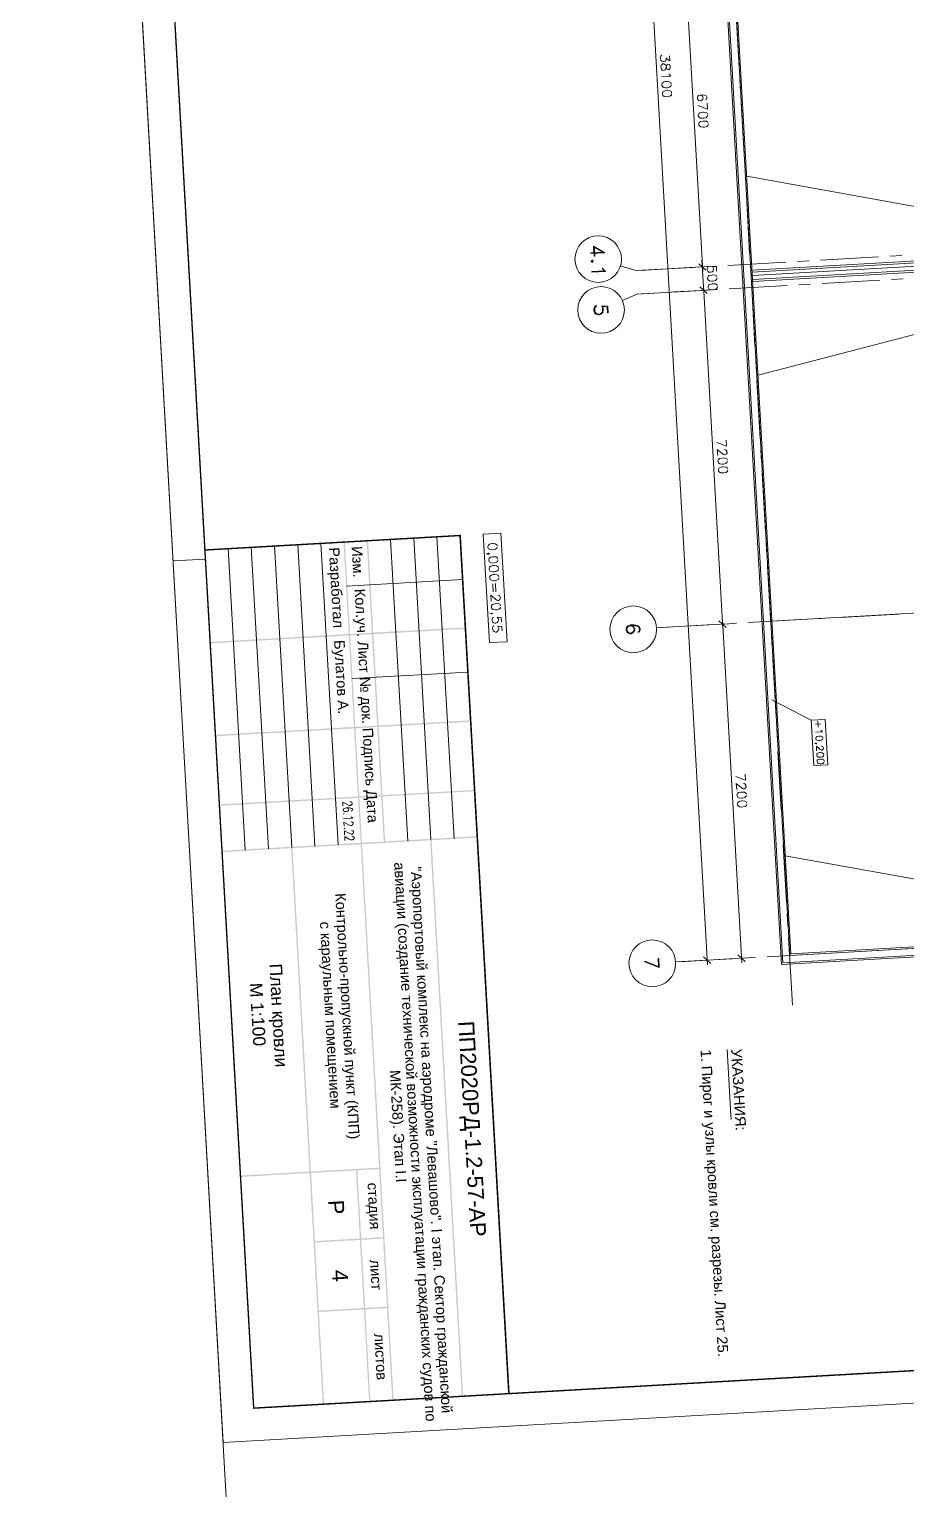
# Model space of a CAD drawing. Header units: metres. Extents: x 107714.2 to 107732.3, y 110797.9 to 110846.2.
# Drawn here: x 107716.81943 to 107716.82687, y 110843.47435 to 110843.48672 of the extents above; entities that cross this region are included whole.
import ezdxf

# ---------------------------------------------------------------- set-up
doc = ezdxf.new("R2010")
doc.units = ezdxf.units.M
doc.linetypes.add('_ШПТ__20_т__2_5__Линия сетки', pattern=[25, 20, -2.5, 0, -2.5])
doc.linetypes.add('CENTER', pattern=[50.8, 31.75, -6.35, 6.35, -6.35])
for name, color, linetype in [('PDF _Геометрия', 7, 'Continuous'), ('PDF _Сплошная заливка', 7, 'Continuous'), ('PDF _Текст', 7, 'Continuous')]:
    doc.layers.add(name, color=color, linetype=linetype)
doc.layers.add('ОСИ', color=251, linetype='CENTER', lineweight=18)
doc.styles.add('PDF Arial', font='arial.ttf')

msp = doc.modelspace()

# ---------------------------------------------------------------- linework, layer by layer
at = {"layer": 'PDF _Геометрия', "lineweight": 18}
for points in [[(107716.819751, 110843.498096), (107716.821078, 110843.47475), (107716.837585, 110843.475689), (107716.836258, 110843.499034)], [(107716.824864, 110843.486412), (107716.82486, 110843.486424), (107716.824853, 110843.486427), (107716.824845, 110843.486426), (107716.824838, 110843.486423), (107716.824834, 110843.486416), (107716.824831, 110843.4864), (107716.824829, 110843.486389), (107716.824821, 110843.48638), (107716.824814, 110843.486376), (107716.824803, 110843.486375), (107716.824796, 110843.486378), (107716.82479, 110843.486383), (107716.824787, 110843.486393), (107716.824786, 110843.486408), (107716.824788, 110843.48642), (107716.824793, 110843.486423), (107716.8248, 110843.486429), (107716.824811, 110843.486429), (107716.824818, 110843.486425), (107716.824827, 110843.486419), (107716.824831, 110843.486407), (107716.824835, 110843.486392), (107716.82484, 110843.486386), (107716.824847, 110843.486381), (107716.824856, 110843.486382), (107716.824862, 110843.486387), (107716.824865, 110843.486397)], [(107716.824873, 110843.486259), (107716.824869, 110843.486271), (107716.824857, 110843.486277), (107716.824838, 110843.486281), (107716.824826, 110843.48628), (107716.824808, 110843.486274), (107716.824797, 110843.486267), (107716.824794, 110843.486255), (107716.824795, 110843.486248), (107716.824799, 110843.486237), (107716.824811, 110843.486229), (107716.824829, 110843.486227), (107716.824841, 110843.486227), (107716.824859, 110843.486232), (107716.82487, 110843.486241), (107716.824873, 110843.486253)], [(107716.824877, 110843.486184), (107716.824873, 110843.486196), (107716.824861, 110843.486202), (107716.824842, 110843.486206), (107716.824831, 110843.486205), (107716.824813, 110843.486199), (107716.824801, 110843.486192), (107716.824799, 110843.48618), (107716.824799, 110843.486173), (107716.824803, 110843.486162), (107716.824815, 110843.486154), (107716.824834, 110843.486152), (107716.824845, 110843.486153), (107716.824863, 110843.486157), (107716.824875, 110843.486166), (107716.824877, 110843.486178)], [(107716.825183, 110843.486001), (107716.825177, 110843.486013), (107716.825167, 110843.486019), (107716.825147, 110843.486021), (107716.825137, 110843.486021), (107716.825117, 110843.486016), (107716.825107, 110843.486009), (107716.825103, 110843.485997), (107716.825103, 110843.485989), (107716.825109, 110843.485979), (107716.825119, 110843.485971), (107716.82514, 110843.485969), (107716.82515, 110843.485969), (107716.825169, 110843.485974), (107716.825179, 110843.485983), (107716.825183, 110843.485993)], [(107716.825187, 110843.485927), (107716.825181, 110843.485938), (107716.825171, 110843.485944), (107716.825151, 110843.485946), (107716.825141, 110843.485946), (107716.825121, 110843.485941), (107716.825111, 110843.485934), (107716.825107, 110843.485922), (107716.825108, 110843.485914), (107716.825113, 110843.485904), (107716.825124, 110843.485896), (107716.825144, 110843.485894), (107716.825154, 110843.485895), (107716.825174, 110843.485899), (107716.825183, 110843.485908), (107716.825188, 110843.485918)], [(107716.825261, 110843.484622), (107716.825256, 110843.484633), (107716.825245, 110843.484639), (107716.825225, 110843.484642), (107716.825215, 110843.484641), (107716.825195, 110843.484637), (107716.825186, 110843.484629), (107716.825181, 110843.484617), (107716.825182, 110843.484609), (107716.825187, 110843.484599), (107716.825198, 110843.484592), (107716.825218, 110843.484589), (107716.825228, 110843.48459), (107716.825248, 110843.484595), (107716.825257, 110843.484603), (107716.825262, 110843.484614)], [(107716.825265, 110843.484547), (107716.82526, 110843.484558), (107716.825249, 110843.484565), (107716.825229, 110843.484567), (107716.825219, 110843.484566), (107716.825199, 110843.484562), (107716.82519, 110843.484554), (107716.825186, 110843.484543), (107716.825186, 110843.484534), (107716.825192, 110843.484525), (107716.825202, 110843.484517), (107716.825222, 110843.484515), (107716.825232, 110843.484515), (107716.825252, 110843.48452), (107716.825261, 110843.484529), (107716.825266, 110843.484539)], [(107716.825349, 110843.483071), (107716.825344, 110843.483083), (107716.825333, 110843.483089), (107716.825313, 110843.483091), (107716.825303, 110843.48309), (107716.825283, 110843.483086), (107716.825274, 110843.483079), (107716.825269, 110843.483067), (107716.82527, 110843.483058), (107716.825275, 110843.483049), (107716.825286, 110843.483041), (107716.825306, 110843.483039), (107716.825316, 110843.483039), (107716.825336, 110843.483044), (107716.825345, 110843.483053), (107716.82535, 110843.483063)], [(107716.825354, 110843.482996), (107716.825348, 110843.483008), (107716.825338, 110843.483014), (107716.825317, 110843.483016), (107716.825307, 110843.483015), (107716.825288, 110843.483011), (107716.825278, 110843.483004), (107716.825274, 110843.482992), (107716.825274, 110843.482983), (107716.82528, 110843.482974), (107716.82529, 110843.482966), (107716.82531, 110843.482964), (107716.82532, 110843.482964), (107716.82534, 110843.482969), (107716.82535, 110843.482978), (107716.825354, 110843.482988)], [(107716.82551, 110843.480241), (107716.825505, 110843.480252), (107716.825494, 110843.480258), (107716.825474, 110843.48026), (107716.825464, 110843.48026), (107716.825444, 110843.480255), (107716.825435, 110843.480248), (107716.82543, 110843.480236), (107716.825431, 110843.480228), (107716.825436, 110843.480218), (107716.825447, 110843.48021), (107716.825467, 110843.480208), (107716.825477, 110843.480209), (107716.825497, 110843.480213), (107716.825506, 110843.480222), (107716.825511, 110843.480232)], [(107716.825514, 110843.480166), (107716.825509, 110843.480177), (107716.825498, 110843.480183), (107716.825478, 110843.480185), (107716.825468, 110843.480185), (107716.825449, 110843.48018), (107716.825439, 110843.480173), (107716.825435, 110843.480161), (107716.825435, 110843.480153), (107716.825441, 110843.480143), (107716.825451, 110843.480136), (107716.825471, 110843.480133), (107716.825481, 110843.480134), (107716.825501, 110843.480138), (107716.825511, 110843.480147), (107716.825515, 110843.480158)]]:
    msp.add_lwpolyline(points, close=True, dxfattribs=at)
at = {"layer": 'PDF _Геометрия', "lineweight": 0, "const_width": 0.0000117}
msp.add_lwpolyline([(107716.820069, 110843.497327), (107716.821336, 110843.47504), (107716.837295, 110843.475947), (107716.836029, 110843.498234)], close=True, dxfattribs=at)
at = {"layer": 'PDF _Геометрия', "lineweight": 13}
for points in [[(107716.834526, 110843.494464), (107716.835385, 110843.479345), (107716.825809, 110843.4788), (107716.82495, 110843.493919)], [(107716.834515, 110843.49445), (107716.835373, 110843.479356), (107716.82582, 110843.478813), (107716.824962, 110843.493907)], [(107716.834458, 110843.494388), (107716.83531, 110843.479412), (107716.825877, 110843.478876), (107716.825025, 110843.493852)], [(107716.834448, 110843.494376), (107716.835297, 110843.479423), (107716.825888, 110843.478888), (107716.825038, 110843.493841)], [(107716.824212, 110843.484761), (107716.824206, 110843.484766), (107716.824201, 110843.484765), (107716.824195, 110843.48476), (107716.824195, 110843.484755), (107716.824202, 110843.484749), (107716.824207, 110843.484749), (107716.824212, 110843.484756)], [(107716.824207, 110843.484761), (107716.824202, 110843.48476), (107716.824202, 110843.484755), (107716.824207, 110843.484756)], [(107716.825168, 110843.484682), (107716.825106, 110843.484737)], [(107716.8242, 110843.484665), (107716.8242, 110843.48467), (107716.824307, 110843.484676), (107716.824296, 110843.484687), (107716.824289, 110843.484699), (107716.824295, 110843.484699), (107716.824301, 110843.484688), (107716.824318, 110843.484672)], [(107716.825117, 110843.48454), (107716.825179, 110843.484485)], [(107716.823431, 110843.482455), (107716.823484, 110843.481534), (107716.823334, 110843.481526), (107716.823281, 110843.482446)], [(107716.823399, 110843.482346), (107716.823395, 110843.482356), (107716.823383, 110843.482363), (107716.823364, 110843.482366), (107716.823353, 110843.482365), (107716.823335, 110843.482361), (107716.823324, 110843.482352), (107716.823321, 110843.482342), (107716.823321, 110843.482333), (107716.823325, 110843.482322), (107716.823337, 110843.482316), (107716.823356, 110843.482313), (107716.823367, 110843.482314), (107716.823386, 110843.482319), (107716.823397, 110843.482326), (107716.823399, 110843.482338)], [(107716.823405, 110843.482233), (107716.823401, 110843.482244), (107716.823389, 110843.482252), (107716.823371, 110843.482254), (107716.823359, 110843.482254), (107716.823341, 110843.482249), (107716.82333, 110843.48224), (107716.823327, 110843.482228), (107716.823328, 110843.482222), (107716.823332, 110843.48221), (107716.823344, 110843.482204), (107716.823362, 110843.4822), (107716.823374, 110843.482201), (107716.823392, 110843.482207), (107716.823403, 110843.482214), (107716.823406, 110843.482226)], [(107716.82341, 110843.482158), (107716.823406, 110843.482169), (107716.823394, 110843.482177), (107716.823375, 110843.482179), (107716.823363, 110843.482179), (107716.823345, 110843.482174), (107716.823334, 110843.482165), (107716.823331, 110843.482154), (107716.823332, 110843.482147), (107716.823336, 110843.482135), (107716.823348, 110843.482129), (107716.823366, 110843.482125), (107716.823378, 110843.482126), (107716.823396, 110843.482132), (107716.823407, 110843.482139), (107716.82341, 110843.482151)], [(107716.823414, 110843.482083), (107716.82341, 110843.482095), (107716.823398, 110843.482102), (107716.823379, 110843.482104), (107716.823368, 110843.482104), (107716.82335, 110843.482099), (107716.823338, 110843.48209), (107716.823336, 110843.482079), (107716.823336, 110843.482072), (107716.82334, 110843.482061), (107716.823352, 110843.482055), (107716.823371, 110843.482051), (107716.823382, 110843.482051), (107716.8234, 110843.482057), (107716.823412, 110843.482065), (107716.823414, 110843.482076)], [(107716.823428, 110843.481837), (107716.823424, 110843.481848), (107716.823412, 110843.481854), (107716.823393, 110843.481857), (107716.823382, 110843.481856), (107716.823364, 110843.481852), (107716.823352, 110843.481844), (107716.82335, 110843.481832), (107716.82335, 110843.481824), (107716.823354, 110843.481814), (107716.823366, 110843.481807), (107716.823385, 110843.481804), (107716.823396, 110843.481805), (107716.823414, 110843.481809), (107716.823426, 110843.481818), (107716.823428, 110843.481828)], [(107716.825348, 110843.481686), (107716.824786, 110843.481654)], [(107716.825278, 110843.48171), (107716.82534, 110843.481655)], [(107716.826179, 110843.480876), (107716.8262, 110843.48049), (107716.826082, 110843.480484), (107716.82606, 110843.48087)], [(107716.826157, 110843.48072), (107716.826154, 110843.480728), (107716.826145, 110843.480734), (107716.826131, 110843.480735), (107716.826123, 110843.480735), (107716.826108, 110843.480732), (107716.8261, 110843.480725), (107716.826099, 110843.480717), (107716.826099, 110843.480712), (107716.826102, 110843.480703), (107716.82611, 110843.480699), (107716.826125, 110843.480696), (107716.826134, 110843.480697), (107716.826147, 110843.480701), (107716.826155, 110843.480706), (107716.826158, 110843.480715)], [(107716.826165, 110843.48058), (107716.826162, 110843.480588), (107716.826153, 110843.480593), (107716.826139, 110843.480595), (107716.826131, 110843.480595), (107716.826116, 110843.480591), (107716.826108, 110843.480585), (107716.826107, 110843.480577), (107716.826107, 110843.480572), (107716.82611, 110843.480564), (107716.826118, 110843.480557), (107716.826133, 110843.480555), (107716.826142, 110843.480555), (107716.826155, 110843.480559), (107716.826163, 110843.480567), (107716.826166, 110843.480575)], [(107716.826169, 110843.480524), (107716.826165, 110843.480532), (107716.826156, 110843.480538), (107716.826143, 110843.480539), (107716.826134, 110843.480538), (107716.826119, 110843.480536), (107716.826111, 110843.480529), (107716.82611, 110843.48052), (107716.826111, 110843.480515), (107716.826113, 110843.480507), (107716.826121, 110843.480501), (107716.826136, 110843.4805), (107716.826145, 110843.4805), (107716.826158, 110843.480503), (107716.826166, 110843.48051), (107716.826169, 110843.480519)], [(107716.822103, 110843.480074), (107716.822099, 110843.480077), (107716.822096, 110843.480073), (107716.822099, 110843.480072)], [(107716.822109, 110843.479952), (107716.822106, 110843.479954), (107716.822103, 110843.479952), (107716.822106, 110843.479949)]]:
    msp.add_lwpolyline(points, close=True, dxfattribs=at)
for points in [[(107716.824324, 110843.493852), (107716.82518, 110843.478796)], [(107716.824986, 110843.487382), (107716.82514, 110843.48467)], [(107716.825421, 110843.48689), (107716.825449, 110843.486399)], [(107716.825455, 110843.486301), (107716.82546, 110843.486202)], [(107716.825466, 110843.486104), (107716.825494, 110843.485613)], [(107716.825499, 110843.485515), (107716.825505, 110843.485417)], [(107716.825513, 110843.485478), (107716.828033, 110843.485025)], [(107716.82551, 110843.485319), (107716.825538, 110843.484826)], [(107716.834968, 110843.485217), (107716.825558, 110843.484682)], [(107716.834969, 110843.4852), (107716.825559, 110843.484666)], [(107716.834971, 110843.485171), (107716.825561, 110843.484636)], [(107716.834972, 110843.485139), (107716.825563, 110843.484604)], [(107716.834973, 110843.485122), (107716.825564, 110843.484587)], [(107716.824217, 110843.48488), (107716.824293, 110843.484834), (107716.824191, 110843.484828), (107716.824191, 110843.484822), (107716.82431, 110843.484828), (107716.824216, 110843.484885), (107716.824221, 110843.484802), (107716.824226, 110843.484802), (107716.824222, 110843.48488)], [(107716.825152, 110843.484454), (107716.825134, 110843.484768)], [(107716.825845, 110843.48475), (107716.825352, 110843.484722)], [(107716.826041, 110843.484761), (107716.825943, 110843.484756)], [(107716.82663, 110843.484795), (107716.826139, 110843.484767)], [(107716.826827, 110843.484806), (107716.826728, 110843.484801)], [(107716.825058, 110843.484706), (107716.824575, 110843.484678), (107716.824441, 110843.484719)], [(107716.824613, 110843.48468), (107716.825176, 110843.484712), (107716.824883, 110843.484696)], [(107716.825254, 110843.484717), (107716.825156, 110843.484711)], [(107716.825544, 110843.484728), (107716.82555, 110843.48463)], [(107716.826838, 110843.484608), (107716.82674, 110843.484603)], [(107716.825069, 110843.484508), (107716.824586, 110843.48448), (107716.824458, 110843.484424)], [(107716.824625, 110843.484482), (107716.825187, 110843.484514), (107716.824894, 110843.484498)], [(107716.825147, 110843.484552), (107716.825312, 110843.481643)], [(107716.825265, 110843.484519), (107716.825167, 110843.484513)], [(107716.825856, 110843.484552), (107716.825364, 110843.484524)], [(107716.825555, 110843.484532), (107716.825583, 110843.484041)], [(107716.826052, 110843.484563), (107716.825954, 110843.484558)], [(107716.826641, 110843.484597), (107716.826151, 110843.484569)], [(107716.824249, 110843.484309), (107716.824232, 110843.48432), (107716.824226, 110843.484336), (107716.824225, 110843.484353), (107716.824229, 110843.48437), (107716.82424, 110843.484377), (107716.82424, 110843.484382), (107716.824228, 110843.484376), (107716.824224, 110843.484369), (107716.824218, 110843.484352), (107716.824219, 110843.484336), (107716.824227, 110843.484319), (107716.824237, 110843.484308), (107716.824254, 110843.484304), (107716.824266, 110843.484305), (107716.824282, 110843.484311), (107716.824293, 110843.484323), (107716.824297, 110843.48434), (107716.824296, 110843.484357), (107716.82429, 110843.484373), (107716.824331, 110843.48437), (107716.824333, 110843.484321), (107716.824338, 110843.484321), (107716.824335, 110843.484376), (107716.824285, 110843.48438), (107716.824285, 110843.484373), (107716.824291, 110843.484363), (107716.824292, 110843.48434), (107716.824288, 110843.484323), (107716.824272, 110843.48431)], [(107716.824224, 110843.484359), (107716.824233, 110843.484377)], [(107716.828065, 110843.484431), (107716.825609, 110843.483792)], [(107716.824293, 110843.484335), (107716.824282, 110843.484318), (107716.824266, 110843.48431), (107716.824254, 110843.484309), (107716.824237, 110843.484315), (107716.824226, 110843.484331)], [(107716.825589, 110843.483943), (107716.825594, 110843.483845)], [(107716.8256, 110843.483746), (107716.825628, 110843.483254)], [(107716.825633, 110843.483156), (107716.825639, 110843.483058)], [(107716.825644, 110843.482959), (107716.825672, 110843.482469)], [(107716.823328, 110843.482277), (107716.823324, 110843.482282), (107716.823327, 110843.482285), (107716.823333, 110843.482282), (107716.823328, 110843.482277), (107716.823321, 110843.482276), (107716.823313, 110843.482281), (107716.823309, 110843.482284)], [(107716.825678, 110843.48237), (107716.825684, 110843.482272)], [(107716.825689, 110843.482174), (107716.825717, 110843.481681)], [(107716.835137, 110843.482242), (107716.825727, 110843.481707)], [(107716.823362, 110843.482025), (107716.823366, 110843.481957)], [(107716.823384, 110843.482026), (107716.823388, 110843.481958)], [(107716.823404, 110843.481929), (107716.823408, 110843.481929), (107716.823416, 110843.481926), (107716.82342, 110843.481923), (107716.823423, 110843.481915), (107716.823424, 110843.4819), (107716.823421, 110843.481893), (107716.823418, 110843.481888), (107716.82341, 110843.481884), (107716.823404, 110843.481884), (107716.823395, 110843.481887), (107716.823385, 110843.481894), (107716.823344, 110843.481929), (107716.823347, 110843.481877)], [(107716.823357, 110843.481769), (107716.823353, 110843.481772), (107716.823356, 110843.481776), (107716.823361, 110843.481773), (107716.823357, 110843.481769), (107716.82335, 110843.481769), (107716.823341, 110843.481772), (107716.823338, 110843.481775)], [(107716.826802, 110843.481768), (107716.826311, 110843.48174)], [(107716.823436, 110843.481702), (107716.823434, 110843.481739), (107716.8234, 110843.481742), (107716.823404, 110843.481737), (107716.823409, 110843.481727), (107716.82341, 110843.481716), (107716.823405, 110843.481704), (107716.823399, 110843.481697), (107716.823388, 110843.481691), (107716.823381, 110843.481691), (107716.823369, 110843.481695), (107716.823361, 110843.481701), (107716.823357, 110843.481713), (107716.823356, 110843.481724), (107716.823359, 110843.481734), (107716.823363, 110843.48174), (107716.82337, 110843.481743)], [(107716.82344, 110843.481627), (107716.823438, 110843.481664), (107716.823404, 110843.481667), (107716.823408, 110843.481662), (107716.823413, 110843.481652), (107716.823414, 110843.481641), (107716.82341, 110843.481629), (107716.823403, 110843.481622), (107716.823392, 110843.481616), (107716.823385, 110843.481616), (107716.823373, 110843.48162), (107716.823365, 110843.481626), (107716.823361, 110843.481638), (107716.82336, 110843.481649), (107716.823363, 110843.481659), (107716.823368, 110843.481665), (107716.823374, 110843.481668)], [(107716.824605, 110843.481623), (107716.824594, 110843.481616), (107716.824594, 110843.481611), (107716.824606, 110843.481617), (107716.82461, 110843.481635), (107716.824609, 110843.481645), (107716.824603, 110843.481662), (107716.824584, 110843.481672), (107716.824557, 110843.481677), (107716.824529, 110843.481676), (107716.824506, 110843.481668), (107716.824495, 110843.481655), (107716.824491, 110843.481638), (107716.824491, 110843.481633), (107716.824497, 110843.481617), (107716.824509, 110843.481606), (107716.824526, 110843.481602), (107716.824533, 110843.481602), (107716.824549, 110843.481608), (107716.82456, 110843.481621), (107716.824564, 110843.481638), (107716.824564, 110843.481643), (107716.824558, 110843.481659), (107716.824546, 110843.48167)], [(107716.824603, 110843.481657), (107716.824584, 110843.481667), (107716.824558, 110843.481671), (107716.824529, 110843.481669), (107716.824506, 110843.481663), (107716.824496, 110843.481645)], [(107716.824518, 110843.481668), (107716.824502, 110843.481656), (107716.824496, 110843.481639), (107716.824496, 110843.481634), (107716.824504, 110843.481618), (107716.824521, 110843.481607)], [(107716.824559, 110843.481649), (107716.824546, 110843.481665), (107716.824529, 110843.481669)], [(107716.824538, 110843.481608), (107716.824554, 110843.48162), (107716.824559, 110843.481637), (107716.824559, 110843.481642), (107716.824552, 110843.481659), (107716.824534, 110843.481669)], [(107716.824599, 110843.481616), (107716.824605, 110843.481635), (107716.824604, 110843.481645), (107716.824596, 110843.481661)], [(107716.82523, 110843.481679), (107716.824747, 110843.481651)], [(107716.825308, 110843.481722), (107716.825473, 110843.478813)], [(107716.825426, 110843.48169), (107716.825328, 110843.481684)], [(107716.826017, 110843.481724), (107716.825524, 110843.481696)], [(107716.826213, 110843.481735), (107716.826115, 110843.481729)], [(107716.824496, 110843.481629), (107716.824509, 110843.481611), (107716.824526, 110843.481607), (107716.824533, 110843.481607), (107716.824549, 110843.481613), (107716.82456, 110843.481632)], [(107716.825723, 110843.481583), (107716.825728, 110843.481485)], [(107716.825734, 110843.481387), (107716.825762, 110843.480896)], [(107716.82606, 110843.48087), (107716.825727, 110843.481041)], [(107716.825767, 110843.480798), (107716.825773, 110843.4807)], [(107716.826142, 110843.480838), (107716.826092, 110843.480835)], [(107716.826142, 110843.480784), (107716.826146, 110843.480779), (107716.826154, 110843.480771), (107716.826096, 110843.480768)], [(107716.826116, 110843.480861), (107716.826119, 110843.480811)], [(107716.826103, 110843.48067), (107716.826102, 110843.480672), (107716.826103, 110843.480675), (107716.826107, 110843.480672), (107716.826103, 110843.48067), (107716.826098, 110843.48067), (107716.826093, 110843.480671), (107716.82609, 110843.480674)], [(107716.826148, 110843.480649), (107716.82615, 110843.480649), (107716.826157, 110843.480646), (107716.826158, 110843.480645), (107716.826162, 110843.480638), (107716.826163, 110843.480628), (107716.82616, 110843.480622), (107716.826158, 110843.48062), (107716.826152, 110843.480616), (107716.826147, 110843.480616), (107716.826141, 110843.480619), (107716.826133, 110843.480623), (107716.826103, 110843.48065), (107716.826105, 110843.48061)], [(107716.825778, 110843.480602), (107716.825806, 110843.480111)], [(107716.82215, 110843.480177), (107716.822153, 110843.480177), (107716.822162, 110843.480176), (107716.822165, 110843.480172), (107716.822169, 110843.480168), (107716.82217, 110843.480158), (107716.822166, 110843.480153), (107716.822163, 110843.480151), (107716.822155, 110843.480147), (107716.822148, 110843.480146), (107716.82214, 110843.480149), (107716.822128, 110843.480154), (107716.82209, 110843.480175), (107716.822092, 110843.480142)], [(107716.822161, 110843.480099), (107716.822169, 110843.480103), (107716.822172, 110843.480109), (107716.822172, 110843.480114), (107716.822168, 110843.480121), (107716.822156, 110843.480125), (107716.822138, 110843.480128), (107716.82212, 110843.480126), (107716.822105, 110843.480122), (107716.822097, 110843.480117), (107716.822094, 110843.48011), (107716.822094, 110843.480108), (107716.822098, 110843.4801), (107716.822106, 110843.480096), (107716.822116, 110843.480095), (107716.822121, 110843.480095), (107716.822131, 110843.480097), (107716.822139, 110843.480103), (107716.822142, 110843.480111), (107716.822142, 110843.480113), (107716.822138, 110843.480119), (107716.82213, 110843.480124), (107716.82212, 110843.480126)], [(107716.822161, 110843.48005), (107716.822164, 110843.480046), (107716.822176, 110843.48004), (107716.822098, 110843.480035)], [(107716.82216, 110843.480007), (107716.822163, 110843.480007), (107716.822172, 110843.480004), (107716.822175, 110843.480003), (107716.822179, 110843.479998), (107716.822179, 110843.479988), (107716.822176, 110843.479983), (107716.822173, 110843.479981), (107716.822165, 110843.479977), (107716.822158, 110843.479977), (107716.82215, 110843.47998), (107716.822138, 110843.479982), (107716.8221, 110843.480005), (107716.822102, 110843.479972)], [(107716.822164, 110843.479934), (107716.822167, 110843.479934), (107716.822176, 110843.479931), (107716.822179, 110843.47993), (107716.822183, 110843.479925), (107716.822183, 110843.479915), (107716.82218, 110843.47991), (107716.822177, 110843.479908), (107716.822169, 110843.479904), (107716.822162, 110843.479904), (107716.822154, 110843.479906), (107716.822142, 110843.479911), (107716.822104, 110843.479932), (107716.822106, 110843.479899)], [(107716.825812, 110843.480011), (107716.825818, 110843.479913)], [(107716.822167, 110843.479885), (107716.82217, 110843.479886), (107716.822178, 110843.479883), (107716.822182, 110843.479881), (107716.822186, 110843.479876), (107716.822186, 110843.479866), (107716.822183, 110843.479861), (107716.82218, 110843.479858), (107716.822172, 110843.479856), (107716.822165, 110843.479855), (107716.822157, 110843.479856), (107716.822145, 110843.479861), (107716.822107, 110843.479884), (107716.822109, 110843.47985)], [(107716.825823, 110843.479814), (107716.825851, 110843.479324)], [(107716.82584, 110843.479719), (107716.82836, 110843.479268)], [(107716.825857, 110843.479225), (107716.825862, 110843.479127)], [(107716.825868, 110843.479029), (107716.8259, 110843.478455)], [(107716.826963, 110843.478938), (107716.826472, 110843.47891)], [(107716.824767, 110843.47878), (107716.824763, 110843.478851), (107716.824768, 110843.478851), (107716.824772, 110843.478773), (107716.824651, 110843.478823), (107716.824651, 110843.478828), (107716.824772, 110843.47878)], [(107716.825391, 110843.478848), (107716.824908, 110843.478821)], [(107716.825509, 110843.478855), (107716.824946, 110843.478823), (107716.825216, 110843.478838)], [(107716.825146, 110843.478865), (107716.825208, 110843.478808)], [(107716.825439, 110843.478881), (107716.825501, 110843.478825)], [(107716.825587, 110843.47886), (107716.825489, 110843.478854)], [(107716.826178, 110843.478893), (107716.825685, 110843.478865)], [(107716.826374, 110843.478904), (107716.826276, 110843.478899)]]:
    msp.add_lwpolyline(points, dxfattribs=at)
at = {"layer": 'PDF _Геометрия', "lineweight": 18}
for points in [[(107716.824859, 110843.486499), (107716.824861, 110843.486457), (107716.82483, 110843.486479), (107716.824831, 110843.486467), (107716.824828, 110843.48646), (107716.824825, 110843.486455), (107716.824813, 110843.486451), (107716.824807, 110843.486451), (107716.824795, 110843.486453), (107716.824786, 110843.486461), (107716.824782, 110843.486473), (107716.824781, 110843.486483), (107716.824784, 110843.486495), (107716.824789, 110843.486498), (107716.824795, 110843.486504)], [(107716.824853, 110843.486345), (107716.824858, 110843.486337), (107716.824869, 110843.486327), (107716.824791, 110843.486323)], [(107716.825164, 110843.486124), (107716.825171, 110843.486128), (107716.825175, 110843.48614), (107716.825174, 110843.486148), (107716.825169, 110843.486158), (107716.825158, 110843.486165), (107716.825138, 110843.486168), (107716.82512, 110843.486166), (107716.825105, 110843.486162), (107716.825099, 110843.486154), (107716.825095, 110843.486143), (107716.825095, 110843.486138), (107716.8251, 110843.486129), (107716.825108, 110843.486121), (107716.825119, 110843.486118), (107716.825123, 110843.486118), (107716.825134, 110843.486122), (107716.82514, 110843.486131), (107716.825145, 110843.486141), (107716.825145, 110843.486146), (107716.825139, 110843.486156), (107716.825132, 110843.486164), (107716.82512, 110843.486166)], [(107716.825098, 110843.486078), (107716.82518, 110843.486046), (107716.825177, 110843.486098)], [(107716.825258, 110843.484674), (107716.825256, 110843.484712), (107716.825221, 110843.484713), (107716.825226, 110843.48471), (107716.82523, 110843.484699), (107716.825231, 110843.484687), (107716.825228, 110843.484677), (107716.82522, 110843.484668), (107716.825209, 110843.484664), (107716.825202, 110843.484664), (107716.82519, 110843.484666), (107716.825183, 110843.484674), (107716.825178, 110843.484684), (107716.825177, 110843.484696), (107716.825181, 110843.484708), (107716.825184, 110843.484711), (107716.825191, 110843.484715)], [(107716.825261, 110843.483223), (107716.825343, 110843.483191), (107716.82534, 110843.483243)], [(107716.825324, 110843.483163), (107716.825329, 110843.483163), (107716.825336, 110843.483161), (107716.825339, 110843.483157), (107716.825345, 110843.483149), (107716.825346, 110843.483134), (107716.825341, 110843.483127), (107716.825338, 110843.483122), (107716.825332, 110843.483119), (107716.825323, 110843.483118), (107716.825316, 110843.483121), (107716.825304, 110843.483129), (107716.825264, 110843.483163), (107716.825267, 110843.483112)], [(107716.822641, 110843.479846), (107716.822496, 110843.482401)], [(107716.822838, 110843.479857), (107716.822692, 110843.482413)], [(107716.823034, 110843.479868), (107716.822889, 110843.482424)], [(107716.821265, 110843.479767), (107716.82112, 110843.482323)], [(107716.821462, 110843.479779), (107716.821316, 110843.482334)], [(107716.821658, 110843.47979), (107716.821513, 110843.482346)], [(107716.821854, 110843.479801), (107716.821709, 110843.482357)], [(107716.822051, 110843.479812), (107716.821905, 110843.482368)], [(107716.820653, 110843.482218), (107716.820928, 110843.482234)], [(107716.822123, 110843.482006), (107716.823106, 110843.482062)], [(107716.822168, 110843.481221), (107716.823151, 110843.481277)], [(107716.825421, 110843.480393), (107716.825503, 110843.480361), (107716.8255, 110843.480412)], [(107716.825485, 110843.480333), (107716.82549, 110843.480333), (107716.825497, 110843.48033), (107716.8255, 110843.480327), (107716.825506, 110843.480319), (107716.825507, 110843.480304), (107716.825502, 110843.480297), (107716.825499, 110843.480292), (107716.825492, 110843.480288), (107716.825484, 110843.480288), (107716.825477, 110843.480291), (107716.825465, 110843.480298), (107716.825425, 110843.480333), (107716.825428, 110843.480281)], [(107716.825348, 110843.47808), (107716.825379, 110843.477521), (107716.825381, 110843.477487)]]:
    msp.add_lwpolyline(points, dxfattribs=at)
at = {"layer": 'PDF _Геометрия', "lineweight": 0}
msp.add_lwpolyline([(107716.820924, 110843.482311, 0.0000117, 0.0000117, 0), (107716.823085, 110843.482434, 0.0000133, 0.0000133, 0), (107716.823498, 110843.475163, 0, 0, 0)], format="xyseb", dxfattribs=at)
at = {"layer": 'PDF _Геометрия', "lineweight": 13}
for centre, radius in [((107716.824255, 110843.484776), 0.000197), ((107716.824279, 110843.484345), 0.000198), ((107716.824552, 110843.481639), 0.000198), ((107716.824713, 110843.478809), 0.000198)]:
    msp.add_circle(centre, radius, dxfattribs=at)
at = {"layer": 'PDF _Сплошная заливка', "transparency": 33554559}
for points in [[(107716.822108, 110843.482379), (107716.822097, 110843.482379), (107716.822522, 110843.475108)], [(107716.82245, 110843.479835), (107716.822293, 110843.48239), (107716.822305, 110843.482391)], [(107716.822438, 110843.479834), (107716.82245, 110843.479835), (107716.822293, 110843.48239)], [(107716.822097, 110843.482379), (107716.822522, 110843.475108), (107716.82251, 110843.475107)], [(107716.820968, 110843.481532), (107716.820969, 110843.48152), (107716.823129, 110843.481655)], [(107716.820969, 110843.48152), (107716.823129, 110843.481655), (107716.82313, 110843.481643)], [(107716.821013, 110843.480745), (107716.821013, 110843.480733), (107716.823174, 110843.480868)], [(107716.821013, 110843.480733), (107716.823174, 110843.480868), (107716.823175, 110843.480856)], [(107716.821046, 110843.480156), (107716.821047, 110843.480144), (107716.823208, 110843.480278)], [(107716.821047, 110843.480144), (107716.823208, 110843.480278), (107716.823208, 110843.480267)], [(107716.821068, 110843.479763), (107716.821069, 110843.479751), (107716.82323, 110843.479886)], [(107716.821069, 110843.479751), (107716.82323, 110843.479886), (107716.823231, 110843.479874)], [(107716.821933, 110843.475074), (107716.821653, 110843.479789), (107716.821665, 110843.47979)], [(107716.821921, 110843.475074), (107716.821933, 110843.475074), (107716.821653, 110843.479789)], [(107716.823111, 110843.475141), (107716.822831, 110843.479856), (107716.822843, 110843.479857)], [(107716.823099, 110843.475141), (107716.823111, 110843.475141), (107716.822831, 110843.479856)], [(107716.821225, 110843.477011), (107716.821226, 110843.476999), (107716.822403, 110843.477078)], [(107716.821226, 110843.476999), (107716.822403, 110843.477078), (107716.822404, 110843.477066)], [(107716.822325, 110843.475097), (107716.822202, 110843.477061), (107716.822214, 110843.477062)], [(107716.822314, 110843.475096), (107716.822325, 110843.475097), (107716.822202, 110843.477061)], [(107716.822436, 110843.476489), (107716.821848, 110843.476443), (107716.821847, 110843.476455)], [(107716.822437, 110843.476477), (107716.822436, 110843.476489), (107716.821848, 110843.476443)], [(107716.821881, 110843.475866), (107716.821882, 110843.475854), (107716.82247, 110843.4759)], [(107716.821882, 110843.475854), (107716.82247, 110843.4759), (107716.822471, 110843.475888)]]:
    msp.add_solid(points, dxfattribs=at)
at = {"layer": 'ОСИ', "linetype": '_ШПТ__20_т__2_5__Линия сетки', "lineweight": 5}
msp.add_line((107716.754286, 110844.64988), (107719.400251, 110798.09675), dxfattribs=at)

# ---------------------------------------------------------------- texts
at = {"layer": 'PDF _Текст', "attachment_point": 7, "rotation": 273.253, "style": 'PDF Arial'}
for s, insert, char_height in [('Разработал', (107716.821946, 110843.48233), 0.0000888), ('Изм.', (107716.822164, 110843.482341), 0.0000888), ('Кол.уч. Лист № док. Подпись Дата', (107716.822164, 110843.481979), 0.0000888), ('Булатов А.', (107716.82199, 110843.481545), 0.0000888), ('авиации (создание технической возможности эксплуатации гражданских судов по', (107716.822499, 110843.479662), 0.0000888), ('"Аэропортовый комплекс на аэродроме "Левашово". I этап. Сектор гражданской', (107716.82264, 110843.479625), 0.0000888), ('Контрольно-пропускной пункт (КПП)', (107716.822, 110843.4794), 0.0000888), ('с караульным помещением', (107716.82187, 110843.479159), 0.0000888), ('План кровли', (107716.821437, 110843.478802), 0.00010655), ('М 1:100', (107716.821301, 110843.478641), 0.0001065), ('ПП2020РД-1.2-57-АР', (107716.823031, 110843.478315), 0.00013319), ('1. Пирог и узлы кровли см. разрезы. Лист 25.', (107716.825095, 110843.478075), 0.0000888), ('УКАЗАНИЯ:', (107716.82538, 110843.478082), 0.0000888), ('МК-258). Этап I.I', (107716.822462, 110843.477901), 0.0000888), ('стадия', (107716.822274, 110843.476947), 0.0000888), ('Р', (107716.821966, 110843.476801), 0.000133), ('4', (107716.821999, 110843.47621), 0.000133), ('лист', (107716.822319, 110843.476297), 0.0000888), ('листов', (107716.822355, 110843.475671), 0.0000888)]:
    msp.add_mtext(s, dxfattribs=dict(at, insert=insert, char_height=char_height))

doc.saveas('drawing.dxf')
